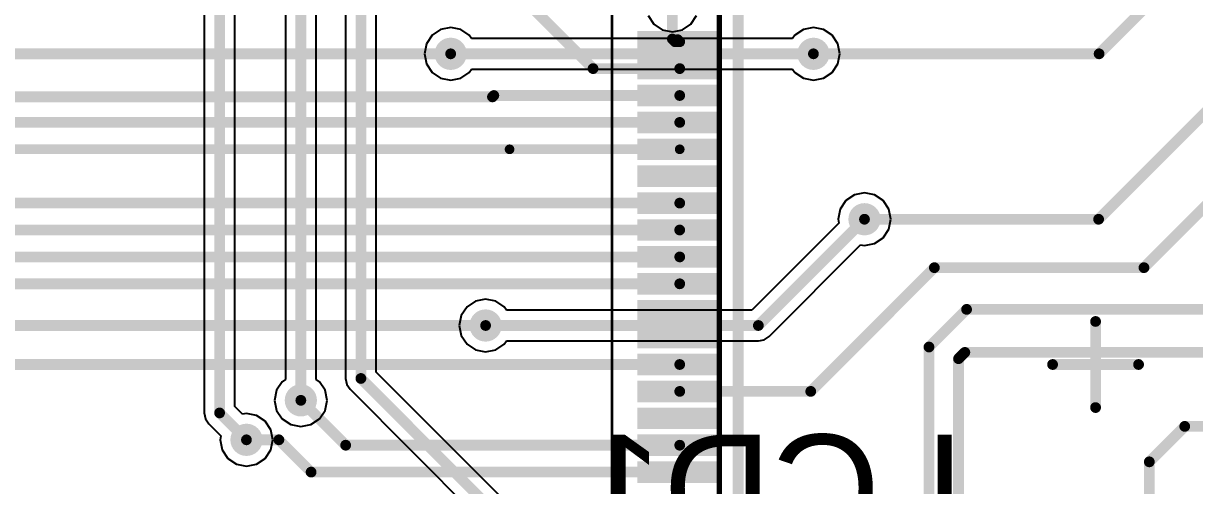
# Model space of a CAD drawing. Header units: inches. Extents: x 0 to 7.57, y 0 to 3.51.
# Drawn here: x 0.64 to 1.498, y 1.648 to 1.986 of the extents above; entities that cross this region are included whole.
import ezdxf

# ---------------------------------------------------------------- set-up
doc = ezdxf.new("R2010")
doc.units = ezdxf.units.IN
doc.header["$MEASUREMENT"] = 0
for name, color, linetype in [('Bottom Courtyard', 56, 'Continuous'), ('Bottom Solder', 6, 'Continuous'), ('L1', 1, 'Continuous'), ('L2', 5, 'Continuous'), ('Top Courtyard', 56, 'Continuous'), ('Top Overlay', 2, 'Continuous'), ('Top Paste', 8, 'Continuous'), ('Top Solder', 216, 'Continuous'), ('Via Holes', 16, 'Continuous')]:
    doc.layers.add(name, color=color, linetype=linetype)
doc.styles.add('Arial', font='', dxfattribs={"height": 0.2})
doc.styles.get('Arial').set_extended_font_data('Arial')

# ---------------------------------------------------------------- blocks, each defined once
blk = doc.blocks.new('STM32U575VI_6')
at = {"layer": 'L1'}
for points in [[(-0.0846457, 0.27561025), (-0.0846457, 0.33368115), (-0.0728347, 0.33368115), (-0.0728347, 0.27561025)], [(-0.0649606, 0.27561025), (-0.0649606, 0.33368115), (-0.0531496, 0.33368115), (-0.0531496, 0.27561025)], [(-0.0452756, 0.27561025), (-0.0452756, 0.33368115), (-0.0334646, 0.33368115), (-0.0334646, 0.27561025)], [(-0.0255905, 0.27561025), (-0.0255905, 0.33368115), (-0.0137795, 0.33368115), (-0.0137795, 0.27561025)], [(-0.005905500000000001, 0.27561025), (-0.005905499999999998, 0.33368115), (0.005905500000000001, 0.33368115), (0.005905499999999998, 0.27561025)], [(0.0137795, 0.27561025), (0.0137795, 0.33368115), (0.0255905, 0.33368115), (0.0255905, 0.27561025)], [(0.0334646, 0.27561025), (0.0334646, 0.33368115), (0.0452756, 0.33368115), (0.0452756, 0.27561025)], [(0.0531496, 0.27561025), (0.0531496, 0.33368115), (0.0649606, 0.33368115), (0.0649606, 0.27561025)], [(0.0728347, 0.27561025), (0.0728347, 0.33368115), (0.0846457, 0.33368115), (0.0846457, 0.27561025)], [(0.0925197, 0.27561025), (0.0925197, 0.33368115), (0.1043307, 0.33368115), (0.1043307, 0.27561025)], [(0.1122047, 0.27561025), (0.1122047, 0.33368115), (0.1240157, 0.33368115), (0.1240157, 0.27561025)], [(0.1318898, 0.27561025), (0.1318898, 0.33368115), (0.1437008, 0.33368115), (0.1437008, 0.27561025)], [(0.1515748, 0.27561025), (0.1515748, 0.33368115), (0.1633858, 0.33368115), (0.1633858, 0.27561025)], [(0.1712599, 0.27561025), (0.1712599, 0.33368115), (0.1830709, 0.33368115), (0.1830709, 0.27561025)], [(0.1909449, 0.27561025), (0.1909449, 0.33368115), (0.2027559, 0.33368115), (0.2027559, 0.27561025)], [(0.2106299, 0.27561025), (0.2106299, 0.33368115), (0.2224409, 0.33368115), (0.2224409, 0.27561025)], [(0.230315, 0.27561025), (0.230315, 0.33368115), (0.242126, 0.33368115), (0.242126, 0.27561025)]]:
    blk.add_hatch(color=1, dxfattribs=at).paths.add_polyline_path(points)
at = {"layer": 'Top Paste'}
for points in [[(-0.0846457, 0.27561025), (-0.0846457, 0.33368115), (-0.0728347, 0.33368115), (-0.0728347, 0.27561025)], [(-0.0649606, 0.27561025), (-0.0649606, 0.33368115), (-0.0531496, 0.33368115), (-0.0531496, 0.27561025)], [(-0.0452756, 0.27561025), (-0.0452756, 0.33368115), (-0.0334646, 0.33368115), (-0.0334646, 0.27561025)], [(-0.0255905, 0.27561025), (-0.0255905, 0.33368115), (-0.0137795, 0.33368115), (-0.0137795, 0.27561025)], [(-0.005905500000000001, 0.27561025), (-0.005905499999999998, 0.33368115), (0.005905500000000001, 0.33368115), (0.005905499999999998, 0.27561025)], [(0.0137795, 0.27561025), (0.0137795, 0.33368115), (0.0255905, 0.33368115), (0.0255905, 0.27561025)], [(0.0334646, 0.27561025), (0.0334646, 0.33368115), (0.0452756, 0.33368115), (0.0452756, 0.27561025)], [(0.0531496, 0.27561025), (0.0531496, 0.33368115), (0.0649606, 0.33368115), (0.0649606, 0.27561025)], [(0.0728347, 0.27561025), (0.0728347, 0.33368115), (0.0846457, 0.33368115), (0.0846457, 0.27561025)], [(0.0925197, 0.27561025), (0.0925197, 0.33368115), (0.1043307, 0.33368115), (0.1043307, 0.27561025)], [(0.1122047, 0.27561025), (0.1122047, 0.33368115), (0.1240157, 0.33368115), (0.1240157, 0.27561025)], [(0.1318898, 0.27561025), (0.1318898, 0.33368115), (0.1437008, 0.33368115), (0.1437008, 0.27561025)], [(0.1515748, 0.27561025), (0.1515748, 0.33368115), (0.1633858, 0.33368115), (0.1633858, 0.27561025)], [(0.1712599, 0.27561025), (0.1712599, 0.33368115), (0.1830709, 0.33368115), (0.1830709, 0.27561025)], [(0.1909449, 0.27561025), (0.1909449, 0.33368115), (0.2027559, 0.33368115), (0.2027559, 0.27561025)], [(0.2106299, 0.27561025), (0.2106299, 0.33368115), (0.2224409, 0.33368115), (0.2224409, 0.27561025)], [(0.230315, 0.27561025), (0.230315, 0.33368115), (0.242126, 0.33368115), (0.242126, 0.27561025)]]:
    blk.add_hatch(color=8, dxfattribs=at).paths.add_polyline_path(points)
at = {"layer": 'Top Solder'}
for points in [[(-0.0866457, 0.27361025), (-0.0866457, 0.33568115), (-0.0708347, 0.33568115), (-0.0708347, 0.27361025)], [(-0.0669606, 0.27361025), (-0.0669606, 0.33568115), (-0.0511496, 0.33568115), (-0.0511496, 0.27361025)], [(-0.0472756, 0.27361025), (-0.0472756, 0.33568115), (-0.0314646, 0.33568115), (-0.0314646, 0.27361025)], [(-0.0275905, 0.27361025), (-0.0275905, 0.33568115), (-0.0117795, 0.33568115), (-0.0117795, 0.27361025)], [(-0.007905500000000001, 0.27361025), (-0.0079055, 0.33568115), (0.007905500000000001, 0.33568115), (0.0079055, 0.27361025)], [(0.0117795, 0.27361025), (0.0117795, 0.33568115), (0.0275905, 0.33568115), (0.0275905, 0.27361025)], [(0.0314646, 0.27361025), (0.0314646, 0.33568115), (0.0472756, 0.33568115), (0.0472756, 0.27361025)], [(0.0511496, 0.27361025), (0.0511496, 0.33568115), (0.0669606, 0.33568115), (0.0669606, 0.27361025)], [(0.0708347, 0.27361025), (0.0708347, 0.33568115), (0.0866457, 0.33568115), (0.0866457, 0.27361025)], [(0.0905197, 0.27361025), (0.0905197, 0.33568115), (0.1063307, 0.33568115), (0.1063307, 0.27361025)], [(0.1102047, 0.27361025), (0.1102047, 0.33568115), (0.1260157, 0.33568115), (0.1260157, 0.27361025)], [(0.1298898, 0.27361025), (0.1298898, 0.33568115), (0.1457008, 0.33568115), (0.1457008, 0.27361025)], [(0.1495748, 0.27361025), (0.1495748, 0.33568115), (0.1653858, 0.33568115), (0.1653858, 0.27361025)], [(0.1692599, 0.27361025), (0.1692599, 0.33568115), (0.1850709, 0.33568115), (0.1850709, 0.27361025)], [(0.1889449, 0.27361025), (0.1889449, 0.33568115), (0.2047559, 0.33568115), (0.2047559, 0.27361025)], [(0.2086299, 0.27361025), (0.2086299, 0.33568115), (0.2244409, 0.33568115), (0.2244409, 0.27361025)], [(0.228315, 0.27361025), (0.228315, 0.33568115), (0.244126, 0.33568115), (0.244126, 0.27361025)]]:
    blk.add_hatch(color=216, dxfattribs=at).paths.add_polyline_path(points)
at = {"layer": 'Top Courtyard'}
for points in [[(-0.3543307, 0.3543307, 0.0019685, 0.0019685, 0), (0.3543307, 0.3543307, 0.0019685, 0.0019685, 0)], [(-0.2755906, 0.2755906, 0.003937, 0.003937, 0), (0.2755906, 0.2755906, 0.003937, 0.003937, 0)], [(0, 0.0314961, 0.007874, 0.007874, 0), (0, -0.0314961, 0.007874, 0.007874, 0)], [(-0.0314961, 0, 0.007874, 0.007874, 0), (0.0314961, 0, 0.007874, 0.007874, 0)]]:
    blk.add_lwpolyline(points, format="xyseb", dxfattribs=at)
for points in [[(-0.0019685, 0.0314961, 0.003937, 0.003937, 1), (0.0019685, 0.0314961, 0.003937, 0.003937, 1)], [(-0.0334646, 0, 0.003937, 0.003937, 1), (-0.0295276, 0, 0.003937, 0.003937, 1)], [(0.0295276, 0, 0.003937, 0.003937, 1), (0.0334646, 0, 0.003937, 0.003937, 1)], [(-0.0019685, -0.0314961, 0.003937, 0.003937, 1), (0.0019685, -0.0314961, 0.003937, 0.003937, 1)]]:
    blk.add_lwpolyline(points, format="xyseb", close=True, dxfattribs=at)
at = {"layer": 'Top Overlay'}
blk.add_lwpolyline([(-0.261811, 0.261811, 0.007874, 0.007874, 0), (0.261811, 0.261811, 0.007874, 0.007874, 0)], format="xyseb", dxfattribs=at)
blk = doc.blocks.new('FMC_160LCD_V2_B_46')
at = {"layer": 'Bottom Courtyard', "style": 'Arial', "text_generation_flag": 2}
blk.add_text('LCD1', height=0.0787402, rotation=180, dxfattribs=at).set_placement((0.5610236, 0.0473535))

msp = doc.modelspace()

# ---------------------------------------------------------------- hatches: boundary and pattern name
at = {"layer": 'Bottom Solder'}
h = msp.add_hatch(color=6, dxfattribs=at)
edge = h.paths.add_edge_path()
edge.add_arc((0.9527559, 1.9635827), 0.0099055, 0, 360)
h = msp.add_hatch(color=6, dxfattribs=at)
edge = h.paths.add_edge_path()
edge.add_arc((1.2185039, 1.9635827), 0.0099055, 0, 360)
h = msp.add_hatch(color=6, dxfattribs=at)
edge = h.paths.add_edge_path()
edge.add_arc((1.2559055, 1.8425197), 0.0099055, 0, 360)
h = msp.add_hatch(color=6, dxfattribs=at)
edge = h.paths.add_edge_path()
edge.add_arc((0.9783465, 1.7647638), 0.0099055, 0, 360)
h = msp.add_hatch(color=6, dxfattribs=at)
edge = h.paths.add_edge_path()
edge.add_arc((0.843, 1.71), 0.0099055, 0, 360)
h = msp.add_hatch(color=6, dxfattribs=at)
edge = h.paths.add_edge_path()
edge.add_arc((0.8031496, 1.6811024), 0.0099055, 0, 360)
at = {"layer": 'L1'}
h = msp.add_hatch(color=1, dxfattribs=at)
edge = h.paths.add_edge_path()
edge.add_arc((0.9527559, 1.9635827), 0.011811, 0, 360)
h = msp.add_hatch(color=1, dxfattribs=at)
edge = h.paths.add_edge_path()
edge.add_arc((1.2185039, 1.9635827), 0.011811, 0, 360)
h = msp.add_hatch(color=1, dxfattribs=at)
edge = h.paths.add_edge_path()
edge.add_arc((1.2559055, 1.8425197), 0.011811, 0, 360)
h = msp.add_hatch(color=1, dxfattribs=at)
edge = h.paths.add_edge_path()
edge.add_arc((0.9783465, 1.7647638), 0.011811, 0, 360)
h = msp.add_hatch(color=1, dxfattribs=at)
edge = h.paths.add_edge_path()
edge.add_arc((0.843, 1.71), 0.011811, 0, 360)
h = msp.add_hatch(color=1, dxfattribs=at)
edge = h.paths.add_edge_path()
edge.add_arc((0.8031496, 1.6811024), 0.011811, 0, 360)
at = {"layer": 'L2'}
h = msp.add_hatch(color=5, dxfattribs=at)
edge = h.paths.add_edge_path()
edge.add_arc((0.9527559, 1.9635827), 0.011811, 0, 360)
h = msp.add_hatch(color=5, dxfattribs=at)
edge = h.paths.add_edge_path()
edge.add_arc((1.2185039, 1.9635827), 0.011811, 0, 360)
h = msp.add_hatch(color=5, dxfattribs=at)
edge = h.paths.add_edge_path()
edge.add_arc((1.2559055, 1.8425197), 0.011811, 0, 360)
h = msp.add_hatch(color=5, dxfattribs=at)
edge = h.paths.add_edge_path()
edge.add_arc((0.9783465, 1.7647638), 0.011811, 0, 360)
h = msp.add_hatch(color=5, dxfattribs=at)
edge = h.paths.add_edge_path()
edge.add_arc((0.843, 1.71), 0.011811, 0, 360)
h = msp.add_hatch(color=5, dxfattribs=at)
edge = h.paths.add_edge_path()
edge.add_arc((0.8031496, 1.6811024), 0.011811, 0, 360)
at = {"layer": 'Top Solder'}
h = msp.add_hatch(color=216, dxfattribs=at)
edge = h.paths.add_edge_path()
edge.add_arc((0.9527559, 1.9635827), 0.0099055, 0, 360)
h = msp.add_hatch(color=216, dxfattribs=at)
edge = h.paths.add_edge_path()
edge.add_arc((1.2185039, 1.9635827), 0.0099055, 0, 360)
h = msp.add_hatch(color=216, dxfattribs=at)
edge = h.paths.add_edge_path()
edge.add_arc((1.2559055, 1.8425197), 0.0099055, 0, 360)
h = msp.add_hatch(color=216, dxfattribs=at)
edge = h.paths.add_edge_path()
edge.add_arc((0.9783465, 1.7647638), 0.0099055, 0, 360)
h = msp.add_hatch(color=216, dxfattribs=at)
edge = h.paths.add_edge_path()
edge.add_arc((0.843, 1.71), 0.0099055, 0, 360)
h = msp.add_hatch(color=216, dxfattribs=at)
edge = h.paths.add_edge_path()
edge.add_arc((0.8031496, 1.6811024), 0.0099055, 0, 360)
at = {"layer": 'Via Holes'}
h = msp.add_hatch(color=7, dxfattribs=at)
edge = h.paths.add_edge_path()
edge.add_arc((0.9527559, 1.9635827), 0.0059055, 0, 360)
h = msp.add_hatch(color=7, dxfattribs=at)
edge = h.paths.add_edge_path()
edge.add_arc((1.2185039, 1.9635827), 0.0059055, 0, 360)
h = msp.add_hatch(color=7, dxfattribs=at)
edge = h.paths.add_edge_path()
edge.add_arc((1.2559055, 1.8425197), 0.0059055, 0, 360)
h = msp.add_hatch(color=7, dxfattribs=at)
edge = h.paths.add_edge_path()
edge.add_arc((0.9783465, 1.7647638), 0.0059055, 0, 360)
h = msp.add_hatch(color=7, dxfattribs=at)
edge = h.paths.add_edge_path()
edge.add_arc((0.843, 1.71), 0.0059055, 0, 360)
h = msp.add_hatch(color=7, dxfattribs=at)
edge = h.paths.add_edge_path()
edge.add_arc((0.8031496, 1.6811024), 0.0059055, 0, 360)

# ---------------------------------------------------------------- linework, layer by layer
at = {"layer": 'L1'}
for points in [[(1.0022573, 2.0075752, 0.007874, 0.007874, 0), (1.0570767, 1.9527558, 0.007874, 0.007874, 0)], [(1.1151575, 1.9744094, 0.007874, 0.007874, 0), (1.1151575, 1.9990157, 0.007874, 0.007874, 0)], [(1.4274253, 1.8425197, 0.007874, 0.007874, 0), (1.5826771, 1.9977715, 0.007874, 0.007874, 0)], [(1.4277921, 1.9635827, 0.007874, 0.007874, 0), (1.4646092, 2.0003998, 0.007874, 0.007874, 0)], [(1.1151575, 1.9744094, 0.007874, 0.007874, 0), (1.117126, 1.9724409, 0.007874, 0.007874, 0)], [(1.117126, 1.9724409, 0.007874, 0.007874, 0), (1.1205511, 1.9724409, 0.007874, 0.007874, 0)], [(1.1190945, 1.9738975, 0.007874, 0.007874, 0), (1.1205511, 1.9724409, 0.007874, 0.007874, 0)], [(0.3462599, 1.9635827, 0.007874, 0.007874, 0), (0.9527559, 1.9635827, 0.007874, 0.007874, 0)], [(1.2185039, 1.9635827, 0.007874, 0.007874, 0), (1.4277921, 1.9635827, 0.007874, 0.007874, 0)], [(1.0570767, 1.9527558, 0.007874, 0.007874, 0), (1.1205511, 1.9527558, 0.007874, 0.007874, 0)], [(1.4606299, 1.8070866, 0.007874, 0.007874, 0), (1.613189, 1.9596457, 0.007874, 0.007874, 0)], [(0.4147638, 1.9320866, 0.007874, 0.007874, 0), (0.9833796, 1.9320866, 0.007874, 0.007874, 0)], [(0.9833796, 1.9320866, 0.007874, 0.007874, 0), (0.9843638, 1.9330708, 0.007874, 0.007874, 0)], [(0.9843638, 1.9330708, 0.007874, 0.007874, 0), (1.1205511, 1.9330708, 0.007874, 0.007874, 0)], [(0.496063, 1.9133858, 0.007874, 0.007874, 0), (1.1205511, 1.9133858, 0.007874, 0.007874, 0)], [(0.5118109, 1.8937006, 0.0070866, 0.0070866, 0), (0.9958817, 1.8937006, 0.0070866, 0.0070866, 0)], [(0.9958817, 1.8937006, 0.0070866, 0.0070866, 0), (0.9958818, 1.8937007, 0.0070866, 0.0070866, 0)], [(0.9958818, 1.8937007, 0.0070866, 0.0070866, 0), (1.1205511, 1.8937007, 0.0070866, 0.0070866, 0)], [(0.5904931, 1.8543307, 0.007874, 0.007874, 0), (1.120551, 1.8543307, 0.007874, 0.007874, 0)], [(1.120551, 1.8543307, 0.007874, 0.007874, 0), (1.1205511, 1.8543306, 0.007874, 0.007874, 0)], [(1.2559055, 1.8425197, 0.007874, 0.007874, 0), (1.4274253, 1.8425197, 0.007874, 0.007874, 0)], [(0.5541339, 1.8346456, 0.007874, 0.007874, 0), (1.1205511, 1.8346456, 0.007874, 0.007874, 0)], [(0.537726, 1.8149606, 0.007874, 0.007874, 0), (1.1205511, 1.8149606, 0.007874, 0.007874, 0)], [(1.2165354, 1.7165354, 0.007874, 0.007874, 0), (1.3070866, 1.8070866, 0.007874, 0.007874, 0)], [(1.3070866, 1.8070866, 0.007874, 0.007874, 0), (1.4606299, 1.8070866, 0.007874, 0.007874, 0)], [(0.5081985, 1.7952755, 0.007874, 0.007874, 0), (1.1205511, 1.7952755, 0.007874, 0.007874, 0)], [(1.3031496, 1.7490158, 0.007874, 0.007874, 0), (1.3307086, 1.7765748, 0.007874, 0.007874, 0)], [(1.3307086, 1.7765748, 0.007874, 0.007874, 0), (1.6033465, 1.7765748, 0.007874, 0.007874, 0)], [(0.5521654, 1.7647638, 0.007874, 0.007874, 0), (0.9783465, 1.7647638, 0.007874, 0.007874, 0)], [(1.3031496, 1.5915355, 0.007874, 0.007874, 0), (1.3031496, 1.7490158, 0.007874, 0.007874, 0)], [(1.3248031, 1.7404662, 0.007874, 0.007874, 0), (1.3294156, 1.7450787, 0.007874, 0.007874, 0)], [(1.3248031, 1.5439825, 0.007874, 0.007874, 0), (1.3248031, 1.7404662, 0.007874, 0.007874, 0)], [(1.3294156, 1.7450787, 0.007874, 0.007874, 0), (1.6041434, 1.7450787, 0.007874, 0.007874, 0)], [(0.5642204, 1.7362204, 0.007874, 0.007874, 0), (1.1205511, 1.7362204, 0.007874, 0.007874, 0)], [(1.1205511, 1.7165354, 0.007874, 0.007874, 0), (1.2165354, 1.7165354, 0.007874, 0.007874, 0)], [(0.843, 1.71, 0.007874, 0.007874, 0), (0.8758346, 1.6771654, 0.007874, 0.007874, 0)], [(1.4645669, 1.6649875, 0.007874, 0.007874, 0), (1.4905243, 1.6909449, 0.007874, 0.007874, 0)], [(1.4905243, 1.6909449, 0.007874, 0.007874, 0), (1.6397638, 1.6909449, 0.007874, 0.007874, 0)], [(0.8031496, 1.6811024, 0.007874, 0.007874, 0), (0.8268976, 1.6811024, 0.007874, 0.007874, 0)], [(0.8268976, 1.6811024, 0.007874, 0.007874, 0), (0.8505198, 1.6574802, 0.007874, 0.007874, 0)], [(0.8758346, 1.6771654, 0.007874, 0.007874, 0), (1.120551, 1.6771654, 0.007874, 0.007874, 0)], [(1.120551, 1.6771654, 0.007874, 0.007874, 0), (1.1205511, 1.6771653, 0.007874, 0.007874, 0)], [(1.4645669, 1.4315747, 0.007874, 0.007874, 0), (1.4645669, 1.6649875, 0.007874, 0.007874, 0)], [(0.8505198, 1.6574802, 0.007874, 0.007874, 0), (1.1205511, 1.6574802, 0.007874, 0.007874, 0)]]:
    msp.add_lwpolyline(points, format="xyseb", dxfattribs=at)
for points in [[(1.113189, 1.9744094, 0.003937, 0.003937, 1), (1.117126, 1.9744094, 0.003937, 0.003937, 1)], [(1.113189, 1.9744094, 0.003937, 0.003937, 1), (1.117126, 1.9744094, 0.003937, 0.003937, 1)], [(1.1151575, 1.9724409, 0.003937, 0.003937, 1), (1.1190945, 1.9724409, 0.003937, 0.003937, 1)], [(1.1151575, 1.9724409, 0.003937, 0.003937, 1), (1.1190945, 1.9724409, 0.003937, 0.003937, 1)], [(1.117126, 1.9738975, 0.003937, 0.003937, 1), (1.121063, 1.9738975, 0.003937, 0.003937, 1)], [(1.1185826, 1.9724409, 0.003937, 0.003937, 1), (1.1225196, 1.9724409, 0.003937, 0.003937, 1)], [(1.1185826, 1.9724409, 0.003937, 0.003937, 1), (1.1225196, 1.9724409, 0.003937, 0.003937, 1)], [(0.9507874, 1.9635827, 0.003937, 0.003937, 1), (0.9547244, 1.9635827, 0.003937, 0.003937, 1)], [(1.2165354, 1.9635827, 0.003937, 0.003937, 1), (1.2204724, 1.9635827, 0.003937, 0.003937, 1)], [(1.4258236, 1.9635827, 0.003937, 0.003937, 1), (1.4297606, 1.9635827, 0.003937, 0.003937, 1)], [(1.4258236, 1.9635827, 0.003937, 0.003937, 1), (1.4297606, 1.9635827, 0.003937, 0.003937, 1)], [(1.0551082, 1.9527558, 0.003937, 0.003937, 1), (1.0590452, 1.9527558, 0.003937, 0.003937, 1)], [(1.0551082, 1.9527558, 0.003937, 0.003937, 1), (1.0590452, 1.9527558, 0.003937, 0.003937, 1)], [(1.1185826, 1.9527558, 0.003937, 0.003937, 1), (1.1225196, 1.9527558, 0.003937, 0.003937, 1)], [(0.9814111, 1.9320866, 0.003937, 0.003937, 1), (0.9853481, 1.9320866, 0.003937, 0.003937, 1)], [(0.9814111, 1.9320866, 0.003937, 0.003937, 1), (0.9853481, 1.9320866, 0.003937, 0.003937, 1)], [(0.9823953, 1.9330708, 0.003937, 0.003937, 1), (0.9863323, 1.9330708, 0.003937, 0.003937, 1)], [(0.9823953, 1.9330708, 0.003937, 0.003937, 1), (0.9863323, 1.9330708, 0.003937, 0.003937, 1)], [(1.1185826, 1.9330708, 0.003937, 0.003937, 1), (1.1225196, 1.9330708, 0.003937, 0.003937, 1)], [(1.1185826, 1.9133858, 0.003937, 0.003937, 1), (1.1225196, 1.9133858, 0.003937, 0.003937, 1)], [(0.9941101, 1.8937006, 0.0035433, 0.0035433, 1), (0.9976533, 1.8937006, 0.0035433, 0.0035433, 1)], [(0.9941101, 1.8937006, 0.0035433, 0.0035433, 1), (0.9976533, 1.8937006, 0.0035433, 0.0035433, 1)], [(0.9941102, 1.8937007, 0.0035433, 0.0035433, 1), (0.9976534, 1.8937007, 0.0035433, 0.0035433, 1)], [(0.9941102, 1.8937007, 0.0035433, 0.0035433, 1), (0.9976534, 1.8937007, 0.0035433, 0.0035433, 1)], [(1.1187795, 1.8937007, 0.0035433, 0.0035433, 1), (1.1223227, 1.8937007, 0.0035433, 0.0035433, 1)], [(1.1185825, 1.8543307, 0.003937, 0.003937, 1), (1.1225195, 1.8543307, 0.003937, 0.003937, 1)], [(1.1185825, 1.8543307, 0.003937, 0.003937, 1), (1.1225195, 1.8543307, 0.003937, 0.003937, 1)], [(1.1185826, 1.8543306, 0.003937, 0.003937, 1), (1.1225196, 1.8543306, 0.003937, 0.003937, 1)], [(1.253937, 1.8425197, 0.003937, 0.003937, 1), (1.257874, 1.8425197, 0.003937, 0.003937, 1)], [(1.4254568, 1.8425197, 0.003937, 0.003937, 1), (1.4293938, 1.8425197, 0.003937, 0.003937, 1)], [(1.4254568, 1.8425197, 0.003937, 0.003937, 1), (1.4293938, 1.8425197, 0.003937, 0.003937, 1)], [(1.1185826, 1.8346456, 0.003937, 0.003937, 1), (1.1225196, 1.8346456, 0.003937, 0.003937, 1)], [(1.1185826, 1.8149606, 0.003937, 0.003937, 1), (1.1225196, 1.8149606, 0.003937, 0.003937, 1)], [(1.3051181, 1.8070866, 0.003937, 0.003937, 1), (1.3090551, 1.8070866, 0.003937, 0.003937, 1)], [(1.3051181, 1.8070866, 0.003937, 0.003937, 1), (1.3090551, 1.8070866, 0.003937, 0.003937, 1)], [(1.4586614, 1.8070866, 0.003937, 0.003937, 1), (1.4625984, 1.8070866, 0.003937, 0.003937, 1)], [(1.4586614, 1.8070866, 0.003937, 0.003937, 1), (1.4625984, 1.8070866, 0.003937, 0.003937, 1)], [(1.1185826, 1.7952755, 0.003937, 0.003937, 1), (1.1225196, 1.7952755, 0.003937, 0.003937, 1)], [(1.3287401, 1.7765748, 0.003937, 0.003937, 1), (1.3326771, 1.7765748, 0.003937, 0.003937, 1)], [(1.3287401, 1.7765748, 0.003937, 0.003937, 1), (1.3326771, 1.7765748, 0.003937, 0.003937, 1)], [(0.976378, 1.7647638, 0.003937, 0.003937, 1), (0.980315, 1.7647638, 0.003937, 0.003937, 1)], [(1.3011811, 1.7490158, 0.003937, 0.003937, 1), (1.3051181, 1.7490158, 0.003937, 0.003937, 1)], [(1.3011811, 1.7490158, 0.003937, 0.003937, 1), (1.3051181, 1.7490158, 0.003937, 0.003937, 1)], [(1.3228346, 1.7404662, 0.003937, 0.003937, 1), (1.3267716, 1.7404662, 0.003937, 0.003937, 1)], [(1.3228346, 1.7404662, 0.003937, 0.003937, 1), (1.3267716, 1.7404662, 0.003937, 0.003937, 1)], [(1.3274471, 1.7450787, 0.003937, 0.003937, 1), (1.3313841, 1.7450787, 0.003937, 0.003937, 1)], [(1.3274471, 1.7450787, 0.003937, 0.003937, 1), (1.3313841, 1.7450787, 0.003937, 0.003937, 1)], [(1.1185826, 1.7362204, 0.003937, 0.003937, 1), (1.1225196, 1.7362204, 0.003937, 0.003937, 1)], [(1.1185826, 1.7165354, 0.003937, 0.003937, 1), (1.1225196, 1.7165354, 0.003937, 0.003937, 1)], [(1.2145669, 1.7165354, 0.003937, 0.003937, 1), (1.2185039, 1.7165354, 0.003937, 0.003937, 1)], [(1.2145669, 1.7165354, 0.003937, 0.003937, 1), (1.2185039, 1.7165354, 0.003937, 0.003937, 1)], [(0.8410315, 1.71, 0.003937, 0.003937, 1), (0.8449685, 1.71, 0.003937, 0.003937, 1)], [(1.4885558, 1.6909449, 0.003937, 0.003937, 1), (1.4924928, 1.6909449, 0.003937, 0.003937, 1)], [(1.4885558, 1.6909449, 0.003937, 0.003937, 1), (1.4924928, 1.6909449, 0.003937, 0.003937, 1)], [(0.8011811, 1.6811024, 0.003937, 0.003937, 1), (0.8051181, 1.6811024, 0.003937, 0.003937, 1)], [(0.8249291, 1.6811024, 0.003937, 0.003937, 1), (0.8288661, 1.6811024, 0.003937, 0.003937, 1)], [(0.8249291, 1.6811024, 0.003937, 0.003937, 1), (0.8288661, 1.6811024, 0.003937, 0.003937, 1)], [(0.8738661, 1.6771654, 0.003937, 0.003937, 1), (0.8778031, 1.6771654, 0.003937, 0.003937, 1)], [(0.8738661, 1.6771654, 0.003937, 0.003937, 1), (0.8778031, 1.6771654, 0.003937, 0.003937, 1)], [(1.1185825, 1.6771654, 0.003937, 0.003937, 1), (1.1225195, 1.6771654, 0.003937, 0.003937, 1)], [(1.1185825, 1.6771654, 0.003937, 0.003937, 1), (1.1225195, 1.6771654, 0.003937, 0.003937, 1)], [(1.1185826, 1.6771653, 0.003937, 0.003937, 1), (1.1225196, 1.6771653, 0.003937, 0.003937, 1)], [(1.4625984, 1.6649875, 0.003937, 0.003937, 1), (1.4665354, 1.6649875, 0.003937, 0.003937, 1)], [(1.4625984, 1.6649875, 0.003937, 0.003937, 1), (1.4665354, 1.6649875, 0.003937, 0.003937, 1)], [(0.8485513, 1.6574802, 0.003937, 0.003937, 1), (0.8524883, 1.6574802, 0.003937, 0.003937, 1)], [(0.8485513, 1.6574802, 0.003937, 0.003937, 1), (0.8524883, 1.6574802, 0.003937, 0.003937, 1)], [(1.1185826, 1.6574802, 0.003937, 0.003937, 1), (1.1225196, 1.6574802, 0.003937, 0.003937, 1)]]:
    msp.add_lwpolyline(points, format="xyseb", close=True, dxfattribs=at)
at = {"layer": 'L2'}
for p, q in [((0.8982396, 1.7306556), (0.8982396, 2.3690126)), ((0.8757604, 2.3598812), (0.8757604, 1.726)), ((0.772225, 2.2748721), (0.772225, 1.7007874)), ((0.7947042, 1.705443), (0.7947042, 2.2795277)), ((0.8317604, 2.2743445), (0.8317604, 1.7252179)), ((0.8542396, 1.7252179), (0.8542396, 2.2790001)), ((1.0973564, 1.9916422), (1.1015331, 1.9853913)), ((1.1287819, 1.9853913), (1.1329586, 1.9916422)), ((0.9527559, 1.9828505), (0.9453824, 1.9813838)), ((0.9601294, 1.9813838), (0.9527559, 1.9828505)), ((1.1015331, 1.9853913), (1.107784, 1.9812146)), ((1.122531, 1.9812146), (1.1287819, 1.9853913)), ((1.2185039, 1.9828505), (1.2111304, 1.9813838)), ((1.2258774, 1.9813838), (1.2185039, 1.9828505)), ((0.9391315, 1.9772071), (0.9349548, 1.9709562)), ((0.9453824, 1.9813838), (0.9391315, 1.9772071)), ((0.9663803, 1.9772071), (0.9601294, 1.9813838)), ((0.9679738, 1.9748223), (0.9663803, 1.9772071)), ((1.203286, 1.9748223), (0.9679738, 1.9748223)), ((1.107784, 1.9812146), (1.1151575, 1.9797479)), ((1.1151575, 1.9797479), (1.122531, 1.9812146)), ((1.2048795, 1.9772071), (1.203286, 1.9748223)), ((1.2111304, 1.9813838), (1.2048795, 1.9772071)), ((1.2321283, 1.9772071), (1.2258774, 1.9813838)), ((1.236305, 1.9709562), (1.2321283, 1.9772071)), ((0.9349548, 1.9709562), (0.9334881, 1.9635827)), ((1.2377717, 1.9635827), (1.236305, 1.9709562)), ((0.9334881, 1.9635827), (0.9349548, 1.9562092)), ((0.9349548, 1.9562092), (0.9391315, 1.9499583)), ((1.2321283, 1.9499583), (1.236305, 1.9562092)), ((1.236305, 1.9562092), (1.2377717, 1.9635827)), ((0.9391315, 1.9499583), (0.9453824, 1.9457816)), ((0.9601294, 1.9457816), (0.9663803, 1.9499583)), ((0.9663803, 1.9499583), (0.9679738, 1.9523431)), ((0.9679738, 1.9523431), (1.203286, 1.9523431)), ((1.203286, 1.9523431), (1.2048795, 1.9499583)), ((1.2048795, 1.9499583), (1.2111304, 1.9457816)), ((1.2258774, 1.9457816), (1.2321283, 1.9499583)), ((0.9453824, 1.9457816), (0.9527559, 1.9443149)), ((0.9527559, 1.9443149), (0.9601294, 1.9457816)), ((1.2111304, 1.9457816), (1.2185039, 1.9443149)), ((1.2185039, 1.9443149), (1.2258774, 1.9457816)), ((1.2422811, 1.8561441), (1.2381044, 1.8498932)), ((1.248532, 1.8603208), (1.2422811, 1.8561441)), ((1.2559055, 1.8617875), (1.248532, 1.8603208)), ((1.263279, 1.8603208), (1.2559055, 1.8617875)), ((1.2695299, 1.8561441), (1.263279, 1.8603208)), ((1.2737066, 1.8498932), (1.2695299, 1.8561441)), ((1.2381044, 1.8498932), (1.2366377, 1.8425197)), ((1.2751733, 1.8425197), (1.2737066, 1.8498932)), ((1.2371973, 1.8397067), (1.173494, 1.7760034)), ((1.2366377, 1.8425197), (1.2371973, 1.8397067)), ((1.2737066, 1.8351462), (1.2751733, 1.8425197)), ((1.263279, 1.8247186), (1.2695299, 1.8288953)), ((1.2695299, 1.8288953), (1.2737066, 1.8351462)), ((1.1860972, 1.7568162), (1.2530925, 1.8238115)), ((1.2530925, 1.8238115), (1.2559055, 1.8232519)), ((1.2559055, 1.8232519), (1.263279, 1.8247186)), ((0.9647221, 1.7783882), (0.9605454, 1.7721373)), ((0.970973, 1.7825649), (0.9647221, 1.7783882)), ((0.9783465, 1.7840316), (0.970973, 1.7825649)), ((0.98572, 1.7825649), (0.9783465, 1.7840316)), ((0.9919709, 1.7783882), (0.98572, 1.7825649)), ((0.9935644, 1.7760034), (0.9919709, 1.7783882)), ((1.173494, 1.7760034), (0.9935644, 1.7760034)), ((0.9605454, 1.7721373), (0.9590787, 1.7647638)), ((0.9590787, 1.7647638), (0.9605454, 1.7573903)), ((0.9605454, 1.7573903), (0.9647221, 1.7511394)), ((0.9647221, 1.7511394), (0.970973, 1.7469627)), ((0.98572, 1.7469627), (0.9919709, 1.7511394)), ((0.9919709, 1.7511394), (0.9935644, 1.7535242)), ((0.9935644, 1.7535242), (1.1781496, 1.7535242)), ((1.1781496, 1.7535242), (1.1824508, 1.7543798)), ((1.1824508, 1.7543798), (1.1860972, 1.7568162)), ((0.970973, 1.7469627), (0.9783465, 1.745496)), ((0.9783465, 1.745496), (0.98572, 1.7469627)), ((0.8317604, 1.7252179), (0.8293756, 1.7236244)), ((0.8566244, 1.7236244), (0.8542396, 1.7252179)), ((0.8757604, 1.726), (0.876616, 1.7216988)), ((0.9935281, 1.6353671), (0.8982396, 1.7306556)), ((0.8251989, 1.7173735), (0.8237322, 1.71)), ((0.8293756, 1.7236244), (0.8251989, 1.7173735)), ((0.8608011, 1.7173735), (0.8566244, 1.7236244)), ((0.8622678, 1.71), (0.8608011, 1.7173735)), ((0.876616, 1.7216988), (0.8790524, 1.7180524)), ((0.8790524, 1.7180524), (0.9718127, 1.6252921)), ((0.8237322, 1.71), (0.8251989, 1.7026265)), ((0.8608011, 1.7026265), (0.8622678, 1.71)), ((0.772225, 1.7007874), (0.7730806, 1.6964862)), ((0.8003366, 1.6998106), (0.7947042, 1.705443)), ((0.8031496, 1.7003702), (0.8003366, 1.6998106)), ((0.8105231, 1.6989035), (0.8031496, 1.7003702)), ((0.816774, 1.6947268), (0.8105231, 1.6989035)), ((0.8251989, 1.7026265), (0.8293756, 1.6963756)), ((0.8566244, 1.6963756), (0.8608011, 1.7026265)), ((0.7730806, 1.6964862), (0.775517, 1.6928398)), ((0.775517, 1.6928398), (0.7844414, 1.6839154)), ((0.8209507, 1.6884759), (0.816774, 1.6947268)), ((0.8293756, 1.6963756), (0.8356265, 1.6921989)), ((0.8356265, 1.6921989), (0.843, 1.6907322)), ((0.843, 1.6907322), (0.8503735, 1.6921989)), ((0.8503735, 1.6921989), (0.8566244, 1.6963756)), ((0.7844414, 1.6839154), (0.7838818, 1.6811024)), ((0.8224174, 1.6811024), (0.8209507, 1.6884759)), ((0.7838818, 1.6811024), (0.7853485, 1.6737289)), ((0.7853485, 1.6737289), (0.7895252, 1.667478)), ((0.816774, 1.667478), (0.8209507, 1.6737289)), ((0.8209507, 1.6737289), (0.8224174, 1.6811024)), ((0.7895252, 1.667478), (0.7957761, 1.6633013)), ((0.8105231, 1.6633013), (0.816774, 1.667478)), ((0.7957761, 1.6633013), (0.8031496, 1.6618346)), ((0.8031496, 1.6618346), (0.8105231, 1.6633013))]:
    msp.add_line(p, q, dxfattribs=at)
for points in [[(0.887, 1.726, 0.007874, 0.007874, 0), (0.887, 2.7214567, 0.007874, 0.007874, 0)], [(0.7834646, 1.7007874, 0.007874, 0.007874, 0), (0.7834646, 2.2795277, 0.007874, 0.007874, 0)], [(0.843, 1.71, 0.007874, 0.007874, 0), (0.843, 2.2790001, 0.007874, 0.007874, 0)], [(0.9527559, 1.9635827, 0.007874, 0.007874, 0), (1.2185039, 1.9635827, 0.007874, 0.007874, 0)], [(1.1781496, 1.7647638, 0.007874, 0.007874, 0), (1.2559055, 1.8425197, 0.007874, 0.007874, 0)], [(0.9783465, 1.7647638, 0.007874, 0.007874, 0), (1.1781496, 1.7647638, 0.007874, 0.007874, 0)], [(0.887, 1.726, 0.007874, 0.007874, 0), (0.989, 1.624, 0.007874, 0.007874, 0)], [(0.7834646, 1.7007874, 0.007874, 0.007874, 0), (0.8031496, 1.6811024, 0.007874, 0.007874, 0)]]:
    msp.add_lwpolyline(points, format="xyseb", dxfattribs=at)
for points in [[(0.9507874, 1.9635827, 0.003937, 0.003937, 1), (0.9547244, 1.9635827, 0.003937, 0.003937, 1)], [(1.2165354, 1.9635827, 0.003937, 0.003937, 1), (1.2204724, 1.9635827, 0.003937, 0.003937, 1)], [(1.253937, 1.8425197, 0.003937, 0.003937, 1), (1.257874, 1.8425197, 0.003937, 0.003937, 1)], [(0.976378, 1.7647638, 0.003937, 0.003937, 1), (0.980315, 1.7647638, 0.003937, 0.003937, 1)], [(1.1761811, 1.7647638, 0.003937, 0.003937, 1), (1.1801181, 1.7647638, 0.003937, 0.003937, 1)], [(1.1761811, 1.7647638, 0.003937, 0.003937, 1), (1.1801181, 1.7647638, 0.003937, 0.003937, 1)], [(0.8850315, 1.726, 0.003937, 0.003937, 1), (0.8889685, 1.726, 0.003937, 0.003937, 1)], [(0.8850315, 1.726, 0.003937, 0.003937, 1), (0.8889685, 1.726, 0.003937, 0.003937, 1)], [(0.8410315, 1.71, 0.003937, 0.003937, 1), (0.8449685, 1.71, 0.003937, 0.003937, 1)], [(0.7814961, 1.7007874, 0.003937, 0.003937, 1), (0.7854331, 1.7007874, 0.003937, 0.003937, 1)], [(0.7814961, 1.7007874, 0.003937, 0.003937, 1), (0.7854331, 1.7007874, 0.003937, 0.003937, 1)], [(0.8011811, 1.6811024, 0.003937, 0.003937, 1), (0.8051181, 1.6811024, 0.003937, 0.003937, 1)]]:
    msp.add_lwpolyline(points, format="xyseb", close=True, dxfattribs=at)

# ---------------------------------------------------------------- block references
for name, p, rotation in [('FMC_160LCD_V2_B_46', (1.8897638, 1.6535433), 180), ('STM32U575VI_6', (1.4251968, 1.7362204), 90)]:
    msp.add_blockref(name, p, dxfattribs=dict(rotation=rotation))

doc.saveas('drawing.dxf')
